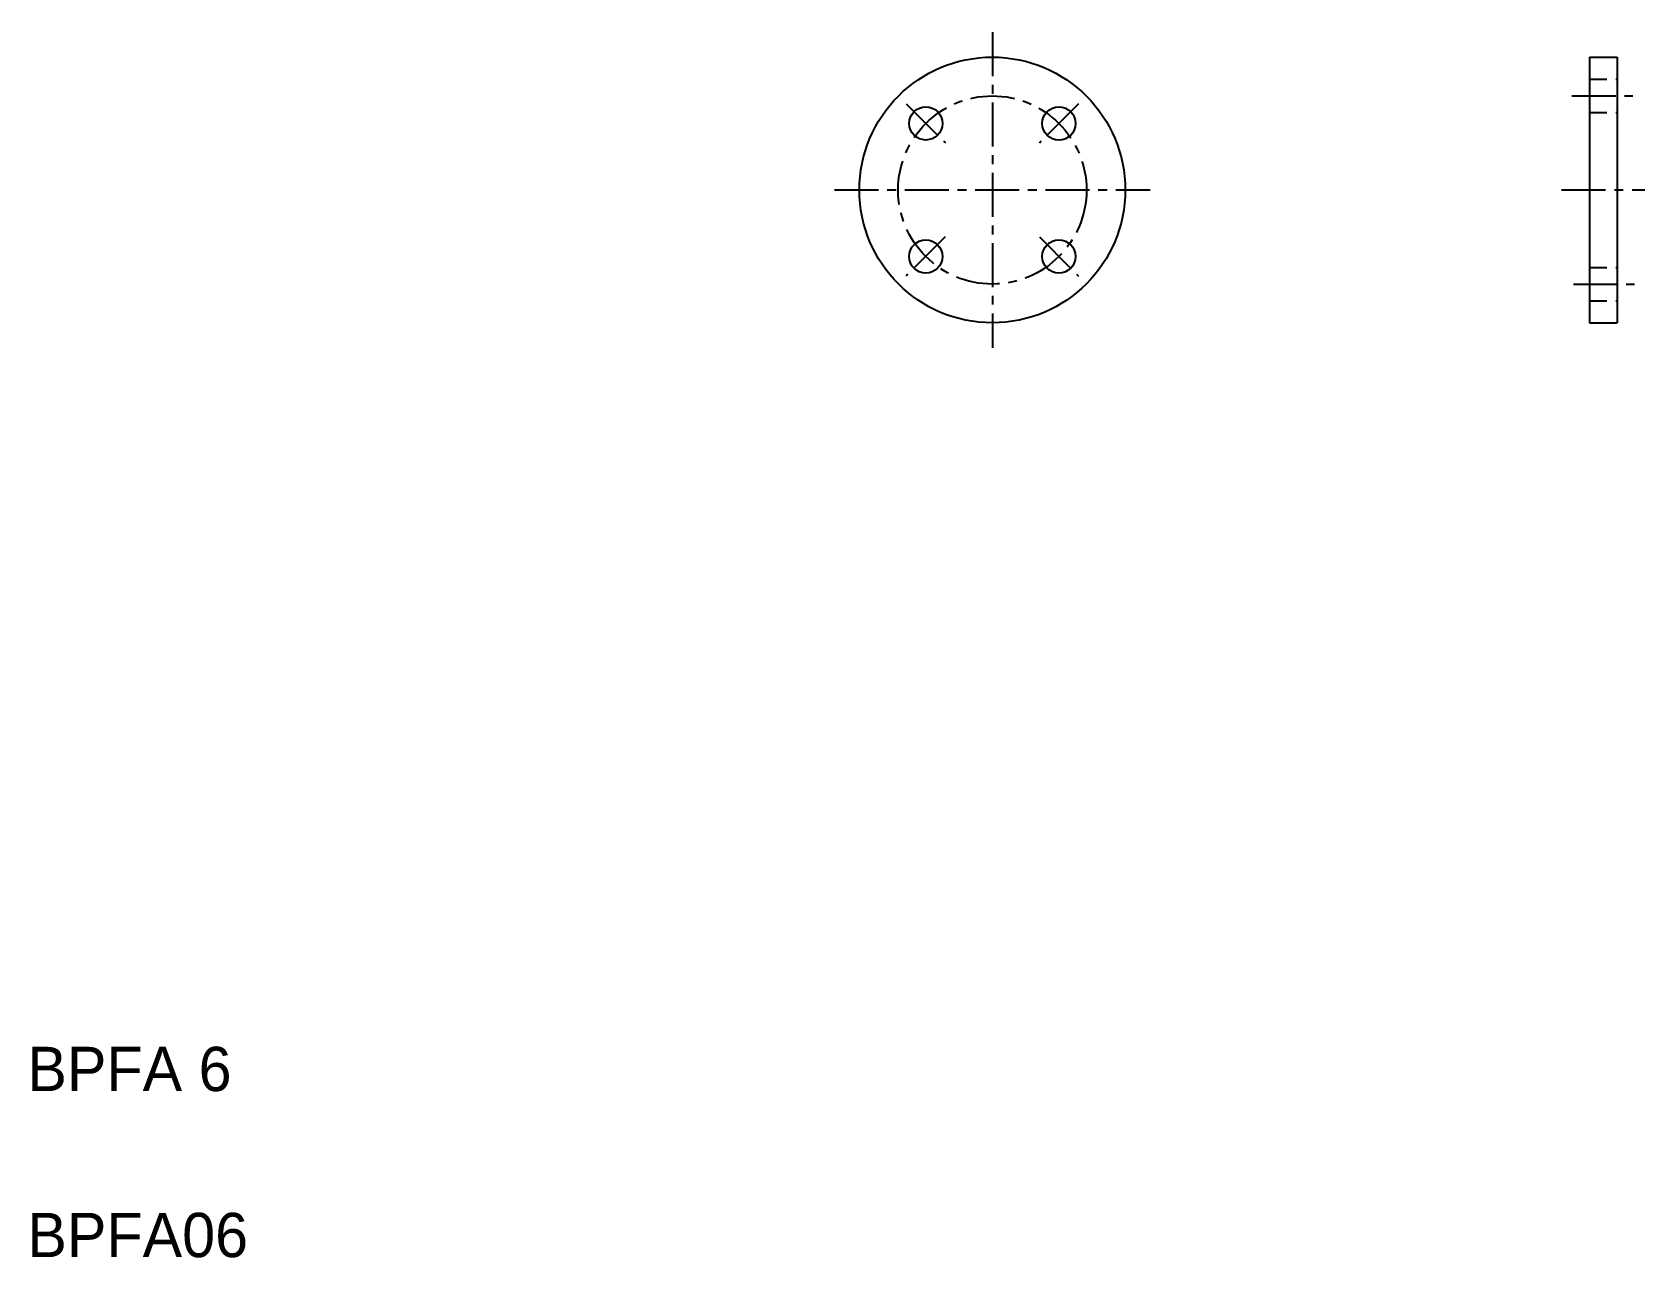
# Model space of a CAD drawing. Extents: x 21 to 312, y 20 to 241.
import ezdxf

# ---------------------------------------------------------------- set-up
doc = ezdxf.new("R2010")
doc.units = 0
doc.header["$LTSCALE"] = 0.25
doc.linetypes.add('CENTER', pattern=[50.8, 31.75, -6.35, 6.35, -6.35])
doc.linetypes.add('DASHED', pattern=[19.05, 12.7, -6.35])
doc.layers.get('0').update_dxf_attribs({"linetype": 'CONTINUOUS'})
doc.layers.add('CENTER', color=1, linetype='CENTER')

msp = doc.modelspace()

# ---------------------------------------------------------------- linework, layer by layer
for p, q in [((301.98558, 236.785714), (301.98558, 188.785714)), ((301.98558, 236.785714), (306.98558, 236.785714)), ((306.98558, 236.785714), (306.98558, 188.785714)), ((301.98558, 224.785714), (301.98558, 224.785814)), ((301.98558, 212.785714), (301.98568, 212.785714)), ((301.98558, 188.785714), (306.98558, 188.785714))]:
    msp.add_line(p, q)
at = {"color": 3, "linetype": 'DASHED'}
for p, q in [((301.98558, 232.785714), (306.98558, 232.785714)), ((301.98558, 226.785714), (306.98558, 226.785714)), ((301.98558, 198.785714), (306.98558, 198.785714)), ((301.98558, 192.785714), (306.98558, 192.785714))]:
    msp.add_line(p, q, dxfattribs=at)
for centre, radius in [((194.205641, 212.785714), 24), ((182.194112, 224.815809), 3), ((206.226456, 224.80653), 3), ((182.184826, 200.764899), 3), ((206.226456, 200.764899), 3)]:
    msp.add_circle(centre, radius)
at = {"color": 1, "linetype": 'CENTER'}
msp.add_circle((194.205641, 212.785714), 17, dxfattribs=at)
at = {"layer": 'CENTER', "color": 1, "linetype": 'CENTER'}
for p, q in [((194.205641, 241.285714), (194.205641, 184.285714)), ((178.658533, 228.351387), (185.729601, 221.280319)), ((209.76199, 228.342064), (202.690922, 221.270995)), ((298.808143, 229.785714), (309.808143, 229.785714)), ((165.705641, 212.785714), (222.705641, 212.785714)), ((296.98558, 212.785714), (311.98558, 212.785714)), ((185.707834, 204.312813), (178.636766, 197.241744)), ((202.690923, 204.300433), (209.76199, 197.229365)), ((299.132524, 195.785714), (310.132524, 195.785714))]:
    msp.add_line(p, q, dxfattribs=at)

# ---------------------------------------------------------------- texts
for s, p in [('BPFA 6', (20, 50)), ('BPFA06', (20, 20))]:
    msp.add_text(s, height=8).set_placement(p)

doc.saveas('drawing.dxf')
